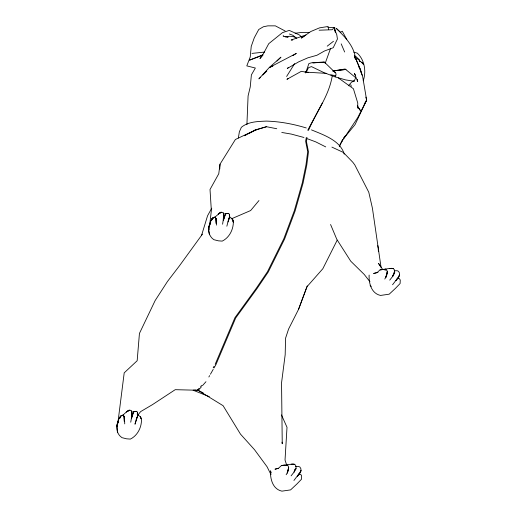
<?xml version="1.0" encoding="UTF-8"?>
<svg xmlns="http://www.w3.org/2000/svg" width="517" height="517" viewBox="0 0 517 517"><rect width="100%" height="100%" fill="white"/><g stroke="black" fill="none" stroke-linecap="round" stroke-linejoin="round"><path stroke-width="0.78" d="M131.583 415.952L131.357 411.273M223.422 218.756L222.594 224.229M246.906 124.707L248.089 95.923L250.254 86.914L251.385 74.887L255.359 68.031L246.796 65.879L250.234 56.98L251.223 46.427L254.299 37.747L258.752 29.488L263.405 26.755L267.871 25.85L275.328 25.85L285.067 30.955M131.589 415.771L131.415 410.511L129.864 410.214L128.901 410.214L126.335 412.01L122.523 415.552M223.48 217.069L223.344 219.971L223.809 215.99L223.273 212.532L220.759 212.235L214.387 217.573M219.77 169.001L220.022 164.16L235.39 139.487L255.825 129.845L266.494 126.717L276.757 128.733M332.224 75.921C329.148 95.632 316.139 112.305 308.487 130.4M137.231 414.343L137.386 412.844L137.903 414.931L140.372 416.812L141.425 418.337C142.052 426.506 137.897 435.443 130.349 439.095L126.529 438.81L121.967 437.653C114.438 432.574 116.138 422.344 120.771 415.868L123.124 414.938L124.397 416.831L123.505 415.791M226.86 226.22L228.934 217.857M209.566 226.065L211.35 210.581L210.018 189.5L218.756 173.764L220.022 164.16M131.48 417.949L131.757 412.146L132.035 414.647L130.736 422.208M117.831 423.203L124.203 372.847L137.167 360.737L139.441 333.42L155.145 300.564L167.463 281.494L179.444 265.822L202.444 234.136M306.193 72.445L308.462 67.688L311.447 66.603L324.185 72.729L335.1 76.878L336.076 74.409L335.72 73.046L333.892 71.016M238.363 138.007L239.352 131.841L241.355 127.298C248.328 121.573 257.757 121.463 266.326 121.101C279.91 121.482 293.307 124.022 306.29 127.957M306.322 137.464L305.637 141.193L307.699 151.61L305.974 164.923L302.245 183.024L294.309 210.781L283.833 238.731L267.476 271.735L256.258 288.299L234.925 317.703L215.188 364.278M307.104 137.722L306.419 141.458L308.481 151.869L306.755 165.181L303.027 183.283L295.091 211.039L284.615 238.996L268.258 271.994L257.039 288.564L235.707 317.961L215.97 364.543L213.993 368.001M363.231 80.859C366.398 71.469 364.731 60.088 357.279 53.148L353.796 52.152M136.921 417.329L135.002 424.198L137.903 414.931M117.398 430.441L117.572 432.723L116.984 425.11L118.231 421.626M210.742 222.2C207.136 227.958 208.054 235.687 213.825 239.675L218.387 240.832L222.207 241.116C229.755 237.465 233.917 228.527 233.283 220.365L232.23 218.833L229.761 216.953L229.244 214.865M201.565 235.371L207.575 215.731L211.757 208.196M120.009 418.066L120.506 416.56L119.854 418.007M136.197 419.927L137.567 415.914L137.548 412.043L136.145 411.345L131.667 412.03M228.055 221.955L229.425 217.935L229.406 214.064L228.003 213.372L223.525 214.051L223.215 213.301M305.65 72.994L308.895 63.585L311.46 62.809L324.586 62.286L335.074 72.483M394.109 272.653L394.639 271.166L394.271 269.531L393.159 268.607L391.627 268.317L389.76 268.549L393.159 268.607L388.668 268.594L380.124 269.803L377.184 272.491L373.597 273.48L377.998 272.453M325.154 63.429L330.596 48.32M282.049 442.158L282.243 443.76L281.552 382.806L285.177 354.714L285.571 338.183L288.602 329.019L298.567 309.315L307.272 285.92M298.567 309.315L306.988 286.702L322.828 268.737L337.2 240.14M295.188 469.1L294.083 472.06L291.103 475.847M393.534 274.126L392.707 276.343L389.734 280.13M394.09 272.646L394.639 271.166L394.678 272.905L392.707 276.343L393.844 273.403M295.22 469.119L294.083 472.06L296.047 468.622L296.015 466.877L295.646 465.242L294.535 464.324L293.003 464.033L291.129 464.266L294.535 464.324L290.043 464.311L281.5 465.513L278.56 468.202L274.973 469.197L278.637 468.337M228.779 219.357L229.761 216.953M117.275 424.405L118.147 422.292M210.303 223.609L208.842 227.137L208.868 229.483M211.388 220.753L212.364 218.581M339.275 146.77L342.732 139.616L339.378 145.904M355.082 58.098L354.643 55.739L362.469 75.54L366.65 100.117L355.043 124.629L343.721 138.414M335.1 76.878L345.679 79.915L354.151 81.221L355.69 77.692L345.143 68.987L332.935 71.062M365.849 97.131L366.65 100.117L357.758 117.566L341.246 142.382M209.437 225.095L210.303 223.454M117.579 423.074L118.154 421.975M307.751 130.232L322.272 103.083M213.211 367.736L213.999 366.353M208.855 376.99L209.643 375.607M210.432 374.224L213.204 369.384M394.135 273.842L394.678 272.905M295.511 469.559L296.047 468.622M294.677 63.585L286.618 76.464M343.559 138.252L344.794 136.21M364.175 104.208L366.65 100.117M384.771 279.031C386.496 276.453 388.06 273.241 386.858 270.12L383.065 269.454L380.124 269.803L381.617 269.796M286.147 474.748C287.872 472.163 289.43 468.951 288.234 465.836L284.44 465.171L281.5 465.513L287.465 465.5L286.741 464.705M397.605 278.14L392.565 284.764M398.407 276.892L399.615 275.025L399.518 273.079L398.575 271.386L397.308 270.74L394.225 270.753M299.382 473.229L293.934 480.474M300.183 471.982L300.991 470.741L300.894 468.79L299.95 467.097L298.677 466.457L295.601 466.47M137.774 415.183L140.65 411.603L152.412 404.669L175.224 389.682L198.347 390.264L201.397 386.845M258.965 200.551L250.642 210.548L231.118 218.956M348.432 85.783L351.586 82.106L353.395 81.356L353.673 80.723L354.151 81.221M262.991 55.093L259.961 58.524L263.373 53.755L268.737 43.686L282.456 32.642L289.255 30.4L299.343 34.91L301.392 36.785M271.011 474.677L267.069 466.761L254.506 449.687L240.483 434.125L223.098 405.696L197.565 390.005L199.09 388.293M200.615 386.58L201.63 385.443M202.412 385.701L205.973 381.708M333.071 28.797L332.121 29.74L319.125 30.206M260.574 77.207L258.875 78.881L269.267 67.546L280.944 57.174L276.983 61.064M262.836 74.984L266.798 71.088M288.383 67.423L287.258 68.528L298.658 61.853L307.873 57.82L316.94 55.261L324.443 51.015L333.232 47.713L337.433 39.033L336.767 34.671L333.82 27.588L327.901 27.369M327.229 46.168L333.478 41.289M292.952 55.59L296.299 53.413L269.267 67.546L272.853 66.124M213.069 218.368L211.75 219.169C210.012 222.536 208.332 226.317 209.081 230.181M213.017 218.42L211.75 219.169L212.629 217.89L214.982 216.959L216.255 218.853L214.917 217.295M288.266 78.597L286.929 79.301L301.333 71.32L308.397 72.593M245.827 134.995L244.399 135.732L255.825 129.845L249.394 133.153M262.765 54.815L249.575 60.14L261.505 55.733M266.494 126.717L254.933 130.122L256.445 129.896M295.104 33.256L301.14 32.493L309.58 32.487M332.942 71.094L335.249 70.803M336.78 70.609L345.996 69.446L333.194 70.745L334.06 71.075M251.96 53.406L264.665 52.055M312.85 62.803L324.107 61.956L324.586 62.286L313.593 62.809M196.079 390.07L193.1 390.199L209.327 396.675M193.881 390.464L198.347 390.264M384.603 269.79L386.089 269.784L385.365 268.995M292.751 40.08L291.142 40.009L305.844 35.014L301.385 38.084L310.769 31.531L319.532 27.853L328.127 26.496L328.579 29.482M326.738 73.388L305.062 72.083L308.222 72.639M397.851 278.476L399.298 278.605L400.255 280.007L400.119 283.516L395.518 288.286L389.211 294.179L380.551 295.433C371.342 293.475 368.737 283.232 369.125 275.07M299.227 474.192L300.668 474.322L301.624 475.718L301.495 479.227L296.894 484.002L290.586 489.896L281.927 491.15C272.711 489.192 270.113 478.942 270.501 470.78L271.296 473.003M283.374 36.287L288.111 37.082L285.093 36.772C288.984 36.074 293.288 35.841 296.706 38.109M281.765 132.449L291.304 134.084L303.957 137.477M330.77 74.771L335.863 75.805M289.378 33.986L292.932 35.337L295.873 37.715M361.545 62.66L362.52 63.029L363.451 64.412L362.411 62.725L359.25 60.877L360.252 61.672M311.473 129.883C323.377 134.847 340.399 140.424 344.232 154.169M307.628 138.847L315.706 141.852L325.736 146.906M331.92 147.112L343.314 152.412L352.84 162.293L354.791 164.904L368.783 192.253L372.414 208.196L381.055 267.341L378.554 263.437L382.832 269.674M197.565 390.005L203.265 392.959M354.707 57.012L358.947 59.901L360.297 61.529M338.292 77.886L353.408 88.737L357.751 102.986L357.751 108.176M355.728 56.34L359.399 59.798M370.088 285.274L371.225 286.399M369.985 281.784L364.246 274.462L350.746 261.195L336.826 239.377L330.576 224.501M354.772 57.671L356.097 59.423L360.536 69.737L362.029 75.172M357.325 106.134L360.388 110.522L357.318 105.849M232.379 219.059L233.277 222.168L232.915 220.927M358.888 67.01L360.536 69.737M355.522 75.275L354.41 73.382L357.699 81.602L357.279 79.321M346.784 39.46L342.28 31.227L340.567 32.261L336.308 28.416C344.794 36.791 354.5 46.304 355.509 59.093M281.474 414.925L287.013 427.3L285.029 460.014L286.767 465.358M341.194 43.867L344.639 51.991M350.681 84.672L351.353 86.281M378.127 249.737L378.709 251.23L377.804 245.62M140.999 418.809L140.372 416.812L140.876 418.279M354.643 55.739L355.101 58.014M208.881 231.047L209.437 234.744L209.314 233.225M360.627 70.525L360.814 72.115M223.622 214.174L223.893 216.668L223.389 220.326L225.561 213.799L228.003 213.372L225.561 213.799L223.389 220.326L223.35 218.762M116.984 425.11L117.1 426.635M216.352 218.956L216.558 225.128M124.494 416.928L124.72 423.882M283.09 35.957A11.232 5.105 25.8 0 1 283.62 35.725M131.945 413.968L131.454 416.896L131.945 413.968M223.809 215.99L223.312 218.917L223.809 215.99M288.667 467.594L287.245 472.939L288.667 467.594M387.298 271.877L385.876 277.228L387.298 271.877M132.501 414.692L131.531 418.298L133.703 411.778L136.145 411.345L133.703 411.778L132.501 414.692M300.991 470.741L300.118 472.842L297.365 476.344L300.991 470.741M399.615 275.025L398.743 277.131L395.99 280.628L399.615 275.025M211.931 219.105L211.02 220.526L213.359 217.495L211.931 219.105M120.073 417.083L119.162 418.505L121.501 415.474L120.073 417.083M219.77 212.959L218.193 214.032L221.722 212.235L219.77 212.959M127.912 410.937L126.335 412.01L129.864 410.214L127.912 410.937M334.732 27.582L333.82 27.588L335.449 32.661L334.732 27.582M216.1 220.979L215.841 218.323L216.184 223.557L216.1 220.979M124.242 418.957L123.983 416.301L124.326 421.536L124.242 418.957"/></g></svg>
